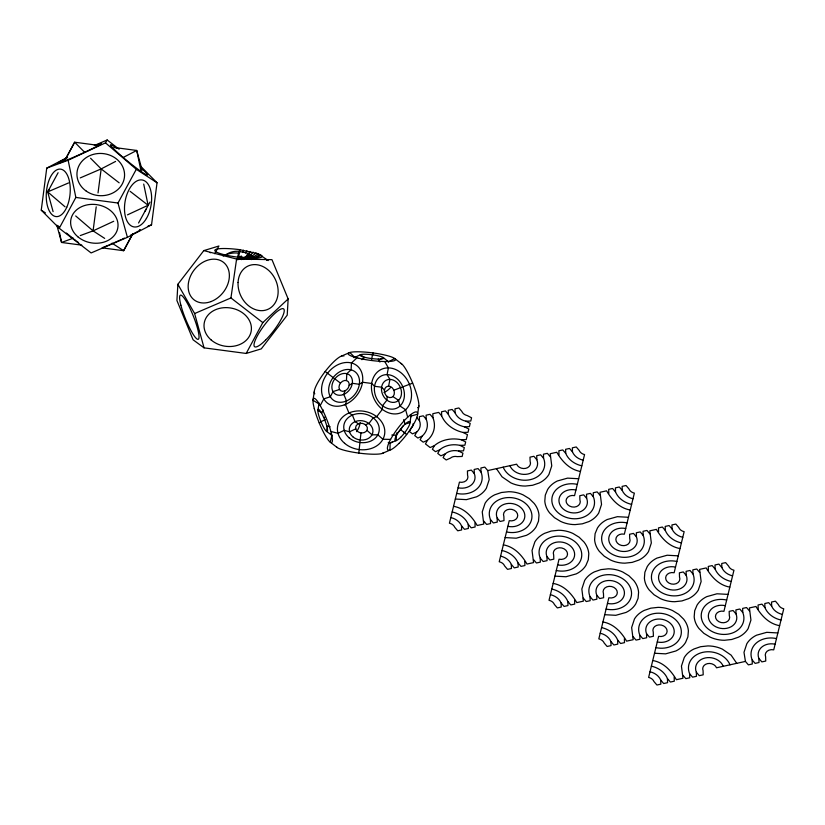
<?xml version="1.0" encoding="UTF-8"?>
<svg xmlns="http://www.w3.org/2000/svg" width="825" height="825" viewBox="0 0 825 825"><rect width="100%" height="100%" fill="white"/><g stroke="black" fill="none" stroke-linecap="round" stroke-linejoin="round"><path stroke-width="1.24" d="M396.382 434.703L396.248 440.581L390.122 443.046L389.978 450.099L382.088 453.492M387.121 396.495L386.915 400.115L382.542 405.714L382.336 409.344L376.705 416.656L373.199 417.852L368.899 423.514L365.392 424.7M177.86 284.295L176.921 300.527L193.102 339.807L204.053 347.851L246.18 353.451L261.267 348.872L287.213 315.181L288.152 298.949L271.972 259.658L236.6 259.04L203.806 250.604L177.86 284.295L194.628 313.541L204.053 347.851M346.428 380.542L346.809 373.673L351.089 369.837L351.471 362.969L356.988 357.823M358.782 453.08L360.979 432.898M238.951 253.43L239.075 251.532A11.901 1.918 7.3 0 1 249.862 254.306L255.1 258.545A17.872 2.887 7.3 0 0 246.83 255.76M237.652 259.689L238.456 253.388M140.838 166.454L157.039 182.768L151.542 224.823L127.411 237.342L91.111 252.945L59.245 228.278L41.25 210.158L46.747 168.114L67.588 157.297M80.242 235.589L93.081 230.866L96.216 206.848M98.031 192.937L101.166 168.908L90.564 158.235M238.703 259.06L239.013 256.709M194.628 313.541L230.938 297.938L236.6 259.04M314.232 391.834L312.995 400.28L318.955 403.91L317.852 410.386L321.832 412.809M418.863 405.735L417.636 414.181L410.86 416.12L410.066 422.637L404.425 424.256M239.075 251.532L238.281 256.245A5.94 0.959 7.3 0 1 243.664 257.627L249.862 254.306M238.002 259.72L239.683 249.666L258.287 253.739L268.218 260.576M371.673 359.514L372.467 354.802M372.683 355.297L373.075 352.935M388.627 386.152L389.936 379.397L387.08 374.622L388.389 367.868L384.739 361.515M327.566 426.742L326.473 431.31L331.897 435.311L330.258 442.159L337.177 447.521M344.912 390.885L343.788 394.381L346.552 400.929L345.427 404.436L348.944 412.964L352.388 415.088L355.039 421.668L358.473 423.782M239.941 259.359L241.23 255.925M242.509 252.491L243.365 250.202M65.701 158.843L74.652 142.22L97.453 145.241M59.245 228.278L75.859 197.433L68.135 160.246L105.487 142.859L107.178 139.982L119.13 149.232M131.99 235.187L123.637 250.707L102.094 247.851M138.559 222.998L149.985 202.073M214.748 253.729L218.893 246.015L203.806 250.604M246.18 353.451L262.793 322.596L288.152 298.949M320.203 405.58L323.812 398.877L330.351 396.763L333.001 391.607L339.529 389.493M53.099 211.643L47.675 191.905L58.101 172.714M64.237 161.411L74.652 142.22L84.377 152.006M127.411 237.342L117.985 203.022L136.3 169.3L105.487 142.859M132.825 233.774L123.637 250.707L112.045 243.189M145.087 211.179L146.314 208.921M426.216 419.255L423.266 415.81L419.368 416.666L419.482 420.74A14.303 11.591 10 0 1 416.738 432.011L414.748 435.621L417.852 438.023L422.101 436.157A21.46 17.377 10 0 0 426.216 419.255L426.102 415.181L430 414.325L432.95 417.78A28.865 23.389 10 0 1 427.453 440.302L425.463 443.922L430.134 447.532L434.383 445.665A28.865 23.389 10 0 1 461.309 439.735L466.249 439.57L467.445 434.662L463.083 432.455A28.865 23.389 10 0 1 441.653 415.862L438.694 412.407L432.836 413.696L432.95 417.78M422.101 436.157L420.111 439.766L423.215 442.169L427.463 440.302M434.383 445.665L432.393 449.274L435.497 451.677L439.735 449.811A21.46 17.377 10 0 1 459.938 445.366L464.877 445.201L465.671 441.942L461.309 439.735M439.735 449.811L437.745 453.42L440.849 455.833L445.098 453.967A14.303 11.591 10 0 1 458.566 450.997L463.506 450.842L464.3 447.573L459.938 445.366M445.098 453.967L443.108 457.576L446.212 459.979L450.46 458.112A7.157 5.796 10 0 1 457.194 456.627L462.134 456.472L462.928 453.203L458.566 450.997M321.461 413.036L323.204 409.942M241.725 259.669L243.024 257.452M245.623 253.028L246.922 250.821M65.062 206.828L47.675 191.905L48.922 189.791M243.798 259.504L250.274 251.501M246.252 259.081L253.327 252.223M361.907 359.69L364.423 357.246M248.222 259.194L256.018 252.976M249.996 259.37L258.287 253.739M349.181 385.347L352.337 383.295L359.37 384.295L362.526 382.243L371.673 383.45L374.55 386.306L381.593 387.183L384.46 390.039M251.501 259.597L260.05 254.492M253.409 259.452L261.298 255.224A23.832 3.847 7.3 0 1 242.168 257.678A23.832 3.847 7.3 0 1 214.851 250.656A23.832 3.847 7.3 0 1 239.683 249.666L239.477 253.193A23.832 19.305 10 0 0 223.132 256.028M380.16 359.236L383.264 357.576L388.493 361.824L394.69 358.493L401.61 363.856M80.242 177.911L101.166 168.908L115.613 161.422M123.389 157.379L136.723 150.459L142.148 170.197M355.74 428.845L349.563 431.826L344.18 430.33L338.002 433.3L330.877 431.465M75.694 215.954L93.081 230.866L113.716 221.265M127.473 214.861L148.108 205.26L143.715 184.088M320.956 421.678L325.359 419.647M319.203 422.885L321.41 421.874M416.738 432.011L412.49 433.878L409.386 431.465L411.376 427.855A7.157 5.796 10 0 0 413.119 423.741M94.297 145.52L107.178 139.982M47.675 191.905L68.609 182.913M341.89 355.915L349.769 352.522L354.812 357.349L360.824 354.595L364.186 357.813M393.855 390.204L412.655 383.13M46.747 168.114L68.135 160.246M73.229 238.167L61.566 242.468L56.822 225.204M147.984 226.132L151.542 224.823M456.699 493.402A21.46 17.377 10 0 0 481.016 472.055L480.903 467.981L484.801 467.115L487.75 470.57L516.646 464.197A7.157 5.796 10 0 0 525.68 468.363A7.157 5.796 10 0 0 530.114 461.237L529.99 457.153L533.888 456.297L536.838 459.752A14.303 11.591 10 0 1 527.979 474.014A14.303 11.591 10 0 1 509.912 465.682M776.48 638.581A21.46 17.377 10 0 0 752.163 659.928L752.287 664.001L748.378 664.868L745.429 661.413L716.533 667.786A7.157 5.796 10 0 0 707.499 663.62A7.157 5.796 10 0 0 703.075 670.746L703.189 674.819L699.291 675.685L696.341 672.231A14.303 11.591 10 0 1 705.2 657.968A14.303 11.591 10 0 1 723.267 666.301M465.836 421.193L470.776 421.028L471.57 417.77L467.208 415.552A7.157 5.796 10 0 1 461.845 411.407L458.896 407.952L454.998 408.818L455.111 412.892A14.303 11.591 10 0 0 465.836 421.193L470.198 423.4L469.404 426.669L464.454 426.824A21.46 17.377 10 0 1 448.377 414.377L445.428 410.922L441.53 411.788L441.643 415.862M463.083 432.455L468.022 432.3L468.827 429.031L464.454 426.824M390.596 439.405L382.913 439.261L377.85 434.806L372.003 434.806L366.939 430.341M391.782 435.064L396.567 435.239L396.557 433.053M113.922 147.438L136.723 150.459L141.127 171.631M75.859 197.433L117.985 203.022M81.83 245.159L61.566 242.468L59.493 232.506M578.665 478.737L567.569 478.129L557.318 480.996A28.081 22.749 10 0 0 547.635 489.493L545.294 495.124L544.799 501.157A28.081 22.749 10 0 0 549.553 512.841L554.482 517.677L560.649 521.431A28.081 22.749 10 0 0 575.087 524.607L582.368 523.823L589.029 521.544A28.081 22.749 10 0 0 598.713 513.047L601.538 504.426L600.012 492.278L606.592 490.834C611.789 499.806 619.42 508.159 630.238 510.015M628.464 517.285L617.368 516.677L607.118 519.554A28.081 22.749 10 0 0 597.434 528.052L595.093 533.672L594.598 539.715A28.081 22.749 10 0 0 599.352 551.389L604.282 556.236L610.448 559.979A28.081 22.749 10 0 0 624.886 563.166L632.167 562.382L638.828 560.092A28.081 22.749 10 0 0 648.502 551.595L651.337 542.974L649.811 530.826L656.38 529.382C661.578 538.354 669.219 546.707 680.037 548.563M455.328 499.032L466.424 499.651L476.675 496.774A28.081 22.749 10 0 0 486.358 488.276L489.184 479.655L487.75 470.57M678.263 555.844L667.167 555.235L656.917 558.102A28.081 22.749 10 0 0 647.233 566.6L644.882 572.23L644.387 578.263A28.081 22.749 10 0 0 649.151 589.947L654.081 594.784L660.248 598.538A28.081 22.749 10 0 0 674.685 601.714L681.955 600.93L688.627 598.641A28.081 22.749 10 0 0 698.301 590.143L701.137 581.532L699.61 569.384L706.179 567.93C711.377 576.912 719.008 585.265 729.836 587.122M505.127 537.591L516.223 538.199L526.474 535.322A28.081 22.749 10 0 0 536.147 526.824L538.498 521.204L538.993 515.171A28.081 22.749 10 0 0 534.239 503.487L529.31 498.651L523.143 494.897A28.081 22.749 10 0 0 508.695 491.71L501.425 492.504L494.763 494.783A28.081 22.749 10 0 0 485.079 503.281L482.243 511.902L483.77 524.05L477.201 525.494C472.003 516.522 464.372 508.169 453.554 506.313M728.062 594.392L716.966 593.783L706.716 596.661A28.081 22.749 10 0 0 697.032 605.158L694.681 610.778L694.186 616.811A28.081 22.749 10 0 0 698.95 628.495L703.869 633.332L710.047 637.086A28.081 22.749 10 0 0 724.484 640.272L731.754 639.478L738.416 637.199A28.081 22.749 10 0 0 748.1 628.702L750.936 620.08L749.409 607.932L755.978 606.488C761.176 615.46 768.807 623.813 779.625 625.67M554.916 576.139L566.012 576.747L576.273 573.88A28.081 22.749 10 0 0 585.946 565.383L588.297 559.752L588.792 553.719A28.081 22.749 10 0 0 584.028 542.035L579.109 537.199L572.932 533.445A28.081 22.749 10 0 0 558.494 530.269L551.224 531.053L544.562 533.342A28.081 22.749 10 0 0 534.878 541.839L532.042 550.45L533.569 562.598L527 564.053C521.802 555.07 514.171 546.717 503.353 544.861M777.851 632.95L766.765 632.332L756.504 635.209A28.081 22.749 10 0 0 746.831 643.706L743.995 652.327L745.429 661.413M604.715 614.697L615.811 615.306L626.062 612.428A28.081 22.749 10 0 0 635.745 603.931L638.096 598.311L638.591 592.268A28.081 22.749 10 0 0 633.827 580.594L628.898 575.747L622.731 572.003A28.081 22.749 10 0 0 608.293 568.817L601.023 569.601L594.361 571.89A28.081 22.749 10 0 0 584.678 580.387L581.842 589.009L583.368 601.157L576.799 602.601C571.601 593.629 563.97 585.276 553.142 583.419M654.514 653.245L665.61 653.854L675.861 650.987A28.081 22.749 10 0 0 685.544 642.489L687.895 636.859L688.39 630.826A28.081 22.749 10 0 0 683.626 619.142L678.697 614.305L672.53 610.552A28.081 22.749 10 0 0 658.092 607.365L650.822 608.159L644.15 610.438A28.081 22.749 10 0 0 634.477 618.936L631.641 627.557L633.167 639.705L626.598 641.149C621.4 632.177 613.769 623.824 602.941 621.967M326.782 425.968L330.134 426.762M580.439 471.467C569.621 469.6 561.99 461.247 556.792 452.275L550.223 453.729L551.75 465.877L548.914 474.488A28.081 22.749 10 0 1 539.23 482.986L532.568 485.275L525.298 486.059A28.081 22.749 10 0 1 510.85 482.873L502.043 476.829L496.444 468.652M652.74 660.516C663.558 662.382 671.199 670.735 676.387 679.707L682.966 678.253L681.44 666.105L684.276 657.494A28.081 22.749 10 0 1 693.949 648.997L700.611 646.707L707.891 645.923A28.081 22.749 10 0 1 722.329 649.11L731.136 655.153L736.735 663.331M136.3 169.3L157.039 182.768M93.081 230.866L104.672 238.394M41.25 210.158L45.396 212.86M392.927 396.598L398.558 400.321L400.012 406.024L405.642 409.757L407.694 417.202M314.81 393.814A23.832 5.393 -52.5 0 1 325.174 371.498L340.457 383.109M101.166 168.908L119.151 182.83M130.133 191.338L148.108 205.26M230.938 297.938L262.793 322.596M400.568 429.639L404.601 432.795M403.662 432.145L406.684 434.517M782.378 614.408A14.303 11.591 10 0 1 771.653 606.107L768.704 602.652L764.806 603.518L764.93 607.592A21.46 17.377 10 0 0 781.007 620.039M764.93 607.592L761.98 604.137L758.072 605.003L758.196 609.077M732.579 575.85A14.303 11.591 10 0 1 721.865 567.559L718.915 564.104L715.007 564.96L715.131 569.044A21.46 17.377 10 0 0 731.208 581.491M715.131 569.044L712.181 565.589L708.273 566.445L708.397 570.518M749.502 610.995L746.553 607.54L742.644 608.396L742.768 612.48A21.46 17.377 10 0 1 725.856 634.384A21.46 17.377 10 0 1 701.219 615.316A21.46 17.377 10 0 1 726.681 600.023M682.78 537.302A14.303 11.591 10 0 1 672.066 529L669.116 525.556L665.208 526.412L665.332 530.485A21.46 17.377 10 0 0 681.409 542.933M742.768 612.48L739.819 609.025L735.91 609.881L736.034 613.955A14.303 11.591 10 0 1 724.762 628.567A14.303 11.591 10 0 1 708.335 615.852A14.303 11.591 10 0 1 725.309 605.663M665.332 530.485L662.382 527.031L658.484 527.897L658.597 531.97M736.034 613.955L733.085 610.51L729.176 611.366L729.3 615.44A7.157 5.796 10 0 1 723.659 622.751A7.157 5.796 10 0 1 715.45 616.388A7.157 5.796 10 0 1 723.938 611.294L733.951 570.219A7.157 5.796 10 0 1 728.588 566.074L725.639 562.619L721.741 563.475L721.865 567.559M699.703 572.437L696.754 568.992L692.845 569.848L692.969 573.922A21.46 17.377 10 0 1 676.057 595.836A21.46 17.377 10 0 1 651.43 576.757A21.46 17.377 10 0 1 676.892 561.474M632.981 498.754A14.303 11.591 10 0 1 622.267 490.452L619.317 486.998L615.419 487.864L615.533 491.937A21.46 17.377 10 0 0 631.61 504.384M692.969 573.922L690.02 570.467L686.111 571.333L686.235 575.407A14.303 11.591 10 0 1 674.963 590.009A14.303 11.591 10 0 1 658.536 577.304A14.303 11.591 10 0 1 675.51 567.105M775.108 644.212A14.303 11.591 10 0 0 758.897 658.443L761.846 661.898L765.744 661.042L765.631 656.958A7.157 5.796 10 0 1 773.737 649.842L783.75 608.778A7.157 5.796 10 0 1 778.387 604.622L775.438 601.178L771.54 602.033L771.653 606.107M615.533 491.937L612.583 488.483L608.685 489.338L608.798 493.422M686.235 575.407L683.286 571.952L679.387 572.818L679.501 576.892A7.157 5.796 10 0 1 673.87 584.193A7.157 5.796 10 0 1 665.651 577.84A7.157 5.796 10 0 1 674.138 572.746L684.152 531.671A7.157 5.796 10 0 1 678.8 527.515L675.85 524.071L671.942 524.927L672.066 529M649.904 533.888L646.955 530.434L643.057 531.3L643.17 535.373A21.46 17.377 10 0 1 626.268 557.277A21.46 17.377 10 0 1 601.631 538.209A21.46 17.377 10 0 1 627.093 522.926M752.163 659.928L755.112 663.382L759.01 662.527L758.897 658.443M583.192 460.195A14.303 11.591 10 0 1 572.467 451.894L569.518 448.449L565.62 449.305L565.733 453.379A21.46 17.377 10 0 0 581.811 465.826M643.17 535.373L640.221 531.919L636.322 532.775L636.436 536.858A14.303 11.591 10 0 1 625.164 551.461A14.303 11.591 10 0 1 608.747 538.746A14.303 11.591 10 0 1 625.721 528.557M565.733 453.379L562.784 449.934L558.886 450.79L558.999 454.864M636.436 536.858L633.487 533.404L629.588 534.26L629.702 538.333A7.157 5.796 10 0 1 624.071 545.645A7.157 5.796 10 0 1 615.852 539.282A7.157 5.796 10 0 1 624.339 534.188L634.363 493.113A7.157 5.796 10 0 1 629.001 488.967L626.051 485.512L622.143 486.379L622.267 490.452M600.105 495.33L597.156 491.886L593.257 492.742L593.371 496.815A21.46 17.377 10 0 1 576.469 518.729A21.46 17.377 10 0 1 551.832 499.661A21.46 17.377 10 0 1 577.294 484.368M593.371 496.815L590.422 493.371L586.523 494.227L586.637 498.3A14.303 11.591 10 0 1 575.365 512.913A14.303 11.591 10 0 1 558.948 500.198A14.303 11.591 10 0 1 575.922 490.009M586.637 498.3L583.688 494.845L579.789 495.712L579.903 499.785A7.157 5.796 10 0 1 574.272 507.086A7.157 5.796 10 0 1 566.063 500.734A7.157 5.796 10 0 1 574.551 495.639L584.564 454.565A7.157 5.796 10 0 1 579.202 450.419L576.252 446.964L572.354 447.82L572.467 451.894M550.306 456.782L547.357 453.327L543.458 454.193L543.572 458.267A21.46 17.377 10 0 1 530.279 479.665A21.46 17.377 10 0 1 503.178 467.167M543.572 458.267L540.623 454.812L536.724 455.678L536.838 459.752M730.001 664.816A21.46 17.377 10 0 0 702.9 652.317A21.46 17.377 10 0 0 689.607 673.716L692.557 677.17L696.455 676.304L696.341 672.231M682.873 675.201L685.822 678.655L689.721 677.789L689.607 673.716M657.257 641.974A14.303 11.591 10 0 0 674.231 631.785A14.303 11.591 10 0 0 657.814 619.07A14.303 11.591 10 0 0 646.542 633.683L649.492 637.127L653.39 636.271L653.276 632.197A7.157 5.796 10 0 1 658.907 624.896A7.157 5.796 10 0 1 667.126 631.249A7.157 5.796 10 0 1 658.639 636.343L648.625 677.418A7.157 5.796 10 0 1 653.977 681.563L656.927 685.018L660.835 684.162L660.712 680.078A14.303 11.591 10 0 0 649.997 671.787M455.111 412.892L452.162 409.437L448.264 410.303L448.377 414.377M655.885 647.615A21.46 17.377 10 0 0 681.347 632.321A21.46 17.377 10 0 0 656.721 613.253A21.46 17.377 10 0 0 639.808 635.167L642.757 638.612L646.656 637.756L646.542 633.683M633.074 636.653L636.023 640.097L639.932 639.241L639.808 635.167M607.468 603.426A14.303 11.591 10 0 0 624.442 593.237A14.303 11.591 10 0 0 608.015 580.522A14.303 11.591 10 0 0 596.743 595.124L599.692 598.579L603.601 597.723L603.477 593.639A7.157 5.796 10 0 1 609.118 586.338A7.157 5.796 10 0 1 617.327 592.701A7.157 5.796 10 0 1 608.84 597.795L598.826 638.87A7.157 5.796 10 0 1 604.178 643.015L607.128 646.47L611.036 645.604L610.913 641.53A14.303 11.591 10 0 0 600.198 633.229M651.368 666.157A21.46 17.377 10 0 1 667.446 678.604L670.395 682.048L674.293 681.192L674.18 677.119M606.086 609.056A21.46 17.377 10 0 0 631.548 593.773A21.46 17.377 10 0 0 606.922 574.705A21.46 17.377 10 0 0 590.009 596.609L592.958 600.064L596.867 599.208L596.743 595.124M660.712 680.078L663.661 683.533L667.569 682.677L667.446 678.604M481.016 472.055L478.067 468.6L474.169 469.456L474.282 473.54A14.303 11.591 10 0 1 458.071 487.771M583.275 598.094L586.224 601.549L590.133 600.683L590.009 596.609M557.669 564.877A14.303 11.591 10 0 0 574.643 554.678A14.303 11.591 10 0 0 558.216 541.973A14.303 11.591 10 0 0 546.944 556.576L549.893 560.031L553.802 559.164L553.678 555.091A7.157 5.796 10 0 1 559.319 547.79A7.157 5.796 10 0 1 567.528 554.142A7.157 5.796 10 0 1 559.041 559.237L549.027 600.311A7.157 5.796 10 0 1 554.39 604.467L557.339 607.912L561.237 607.056L561.124 602.982A14.303 11.591 10 0 0 550.399 594.681M601.569 627.598A21.46 17.377 10 0 1 617.647 640.045L620.596 643.5L624.504 642.644L624.381 638.56M474.282 473.54L471.333 470.085L467.435 470.941L467.548 475.025A7.157 5.796 10 0 1 459.442 482.14L449.429 523.205A7.157 5.796 10 0 1 454.792 527.361L457.741 530.805L461.639 529.949L461.526 525.876A14.303 11.591 10 0 0 450.801 517.574M556.298 570.508A21.46 17.377 10 0 0 581.759 555.225A21.46 17.377 10 0 0 557.123 536.147A21.46 17.377 10 0 0 540.21 558.061L543.159 561.516L547.068 560.649L546.944 556.576M610.913 641.53L613.862 644.985L617.77 644.119L617.647 640.045M416.543 417.295L419.482 420.74M533.486 559.546L536.436 562.99L540.334 562.134L540.21 558.061M507.87 526.319A14.303 11.591 10 0 0 524.844 516.13A14.303 11.591 10 0 0 508.417 503.415A14.303 11.591 10 0 0 497.155 518.028L500.105 521.472L504.003 520.616L503.879 516.543A7.157 5.796 10 0 1 509.52 509.231A7.157 5.796 10 0 1 517.729 515.594A7.157 5.796 10 0 1 509.242 520.688L499.228 561.763A7.157 5.796 10 0 1 504.591 565.909L507.54 569.363L511.438 568.497L511.325 564.424A14.303 11.591 10 0 0 500.6 556.132M551.77 589.05A21.46 17.377 10 0 1 567.847 601.497L570.797 604.942L574.705 604.086L574.582 600.012M506.498 531.95A21.46 17.377 10 0 0 531.96 516.667A21.46 17.377 10 0 0 507.323 497.599A21.46 17.377 10 0 0 490.421 519.502L493.371 522.957L497.269 522.101L497.155 518.028M561.124 602.982L564.073 606.427L567.971 605.571L567.847 601.497M483.687 520.987L486.637 524.442L490.535 523.586L490.421 519.502M501.971 550.492A21.46 17.377 10 0 1 518.059 562.939L521.008 566.393L524.906 565.538L524.783 561.464M511.325 564.424L514.274 567.878L518.172 567.023L518.059 562.939M452.183 511.943A21.46 17.377 10 0 1 468.26 524.391L471.209 527.845L475.107 526.979L474.994 522.906M461.526 525.876L464.475 529.33L468.373 528.464L468.26 524.391M378.293 359.081L379.933 362.082M403.745 419.533L405.106 424.153M246.675 255.1A23.832 19.305 10 0 1 252.955 258.699M209.663 252.481A23.832 5.393 -52.5 0 1 210.488 252.78M225.132 255.461A17.872 14.479 10 0 1 240.106 251.429M266.692 260.246A23.832 4.156 68 0 1 267.352 260.143M383.625 452.492A23.832 3.847 7.3 0 1 360.638 453.307A23.832 3.847 7.3 0 1 336.497 446.841M410.427 414.635A17.872 4.042 -52.5 0 1 410.664 417.347M392.545 441.757A17.872 4.042 -52.5 0 1 388.276 442.365M331.897 435.311A17.872 3.114 68 0 1 330.196 433.465M318.986 405.157A17.872 3.114 68 0 1 319.11 403.023M325.174 371.498A23.832 5.393 -52.5 0 1 343.891 356.049M400.744 363.412A23.832 4.156 68 0 1 414.037 386.595A23.832 4.156 68 0 1 417.574 407.663M402.827 426.061A5.94 1.341 -52.5 0 1 398.238 432.248M397.702 432.723A5.94 1.341 -52.5 0 1 397.207 433.094M360.185 422.565A23.832 19.119 64.7 0 1 356.586 431.65M354.028 357.689A17.872 2.887 7.3 0 1 356.008 357.081M387.564 361.278A17.872 2.887 7.3 0 1 388.493 361.824M324.71 417.924A5.94 1.031 68 0 1 324.431 417.089M390.833 387.183A23.832 19.305 10 0 1 383.965 392.566M139.538 229.824A23.832 1.083 -24.3 0 1 139.889 230.227M138.951 230.825A23.832 1.083 -24.3 0 1 134.093 233.423M133.279 233.836A23.832 1.083 -24.3 0 1 130.597 235.166M124.41 238.105A23.832 1.083 -24.3 0 1 122.183 239.126M121.058 239.642A23.832 1.083 -24.3 0 1 114.273 242.684M113.159 243.169A23.832 1.083 -24.3 0 1 108.91 245.004M107.9 245.427A23.832 1.083 -24.3 0 1 102.589 247.583M95.7 145.344A23.832 1.083 -24.3 0 1 93.792 147.902A23.832 1.083 -24.3 0 1 62.679 161.752A23.832 1.083 -24.3 0 1 66.763 158.225M140.632 167.454A23.832 1.846 39.2 0 1 142.766 172.631A23.832 1.846 39.2 0 1 115.943 151.027A23.832 1.846 39.2 0 1 116.624 148.118M78.54 242.571A23.832 1.846 39.2 0 1 76.818 241.292M75.921 240.622A23.832 1.846 39.2 0 1 74.085 239.209M73.147 238.477A23.832 1.846 39.2 0 1 66.402 233.042M59.225 226.885A23.832 1.846 39.2 0 1 57.657 225.472M210.963 301.589A23.832 18.346 -51.9 0 0 225.411 264.165A23.832 18.346 -51.9 0 0 189.915 277.478A23.832 18.346 -51.9 0 0 210.963 301.589M238.054 282.501A23.832 19.119 64.7 0 0 267.166 309.653A23.832 19.119 64.7 0 0 269.053 270.755A23.832 19.119 64.7 0 0 238.054 282.501M265.464 340.22A23.832 5.393 -52.5 0 0 283.666 308.932A23.832 5.393 -52.5 0 0 258.246 334.28A23.832 5.393 -52.5 0 0 265.464 340.22M211.21 340.024A23.832 19.305 10 0 0 250.707 333.176A23.832 19.305 10 0 0 221.234 308.024A23.832 19.305 10 0 0 211.21 340.024M180.881 305.219A23.832 4.156 68 0 0 197.722 339.333A23.832 4.156 68 0 0 189.327 307.065A23.832 4.156 68 0 0 180.881 305.219M344.355 404.869A23.832 18.346 -51.9 0 0 358.803 367.445A23.832 18.346 -51.9 0 0 323.307 380.748A23.832 18.346 -51.9 0 0 344.355 404.869M371.456 385.77A23.832 19.119 64.7 0 0 400.558 412.923A23.832 19.119 64.7 0 0 402.445 374.024A23.832 19.119 64.7 0 0 371.456 385.77M344.603 443.293A23.832 19.305 10 0 0 384.099 436.456A23.832 19.305 10 0 0 354.626 411.293A23.832 19.305 10 0 0 344.603 443.293M345.747 401.259A17.872 13.757 -51.9 0 0 356.586 373.199A17.872 13.757 -51.9 0 0 329.969 383.182A17.872 13.757 -51.9 0 0 345.747 401.259M344.654 390.988A5.94 4.579 -51.9 0 0 348.253 381.666A5.94 4.579 -51.9 0 0 339.405 384.976A5.94 4.579 -51.9 0 0 344.654 390.988M343.262 394.597A11.901 9.168 -51.9 0 0 350.47 375.901A11.901 9.168 -51.9 0 0 332.743 382.552A11.901 9.168 -51.9 0 0 343.262 394.597M349.13 437.827A17.872 14.479 10 0 0 378.747 432.692A17.872 14.479 10 0 0 356.647 413.83A17.872 14.479 10 0 0 349.13 437.827M352.863 436.817A11.901 9.642 10 0 0 372.591 433.393A11.901 9.642 10 0 0 357.875 420.832A11.901 9.642 10 0 0 352.863 436.817M357.39 431.341A5.94 4.816 10 0 0 367.238 429.639A5.94 4.816 10 0 0 359.886 423.369A5.94 4.816 10 0 0 357.39 431.341M374.375 388.049A17.872 14.334 64.7 0 0 396.196 408.406A17.872 14.334 64.7 0 0 397.619 379.232A17.872 14.334 64.7 0 0 374.375 388.049M381.48 388.348A11.901 9.549 64.7 0 0 396.021 401.909A11.901 9.549 64.7 0 0 396.959 382.47A11.901 9.549 64.7 0 0 381.48 388.348M384.409 390.617A5.94 4.764 64.7 0 0 391.658 397.382A5.94 4.764 64.7 0 0 392.133 387.688A5.94 4.764 64.7 0 0 384.409 390.617M398.857 443.489A23.832 5.393 -52.5 0 0 417.058 412.201A23.832 5.393 -52.5 0 0 391.638 437.549A23.832 5.393 -52.5 0 0 398.857 443.489M400.692 437.281A11.901 2.692 -52.5 0 0 409.778 421.647A11.901 2.692 -52.5 0 0 397.083 434.311A11.901 2.692 -52.5 0 0 400.692 437.281M314.273 408.499A23.832 4.156 68 0 0 331.124 442.602A23.832 4.156 68 0 0 322.73 410.334A23.832 4.156 68 0 0 314.273 408.499M318.491 414.49A11.901 2.073 68 0 0 326.906 431.527A11.901 2.073 68 0 0 322.719 415.408A11.901 2.073 68 0 0 318.491 414.49M358.988 358.318A23.832 3.847 7.3 0 0 395.464 359.793A23.832 3.847 7.3 0 0 361.103 351.863A23.832 3.847 7.3 0 0 358.988 358.318M365.423 357.483A11.901 1.918 7.3 0 0 383.646 358.225A11.901 1.918 7.3 0 0 366.486 354.265A11.901 1.918 7.3 0 0 365.423 357.483M86.243 191.101A23.832 21.12 4.2 0 0 124.369 177.705A23.832 21.12 4.2 0 0 91.647 154.904A23.832 21.12 4.2 0 0 86.243 191.101M146.396 218.501A23.832 13.118 -79.8 0 0 143.168 180.211A23.832 13.118 -79.8 0 0 124.606 211.633A23.832 13.118 -79.8 0 0 146.396 218.501M77.818 236.754A23.832 19.305 10 0 0 117.315 229.907A23.832 19.305 10 0 0 87.842 204.755A23.832 19.305 10 0 0 77.818 236.754M66.763 207.25A23.832 11.87 -84.9 0 0 61.328 169.28A23.832 11.87 -84.9 0 0 46.654 202.012A23.832 11.87 -84.9 0 0 66.763 207.25"/></g></svg>
